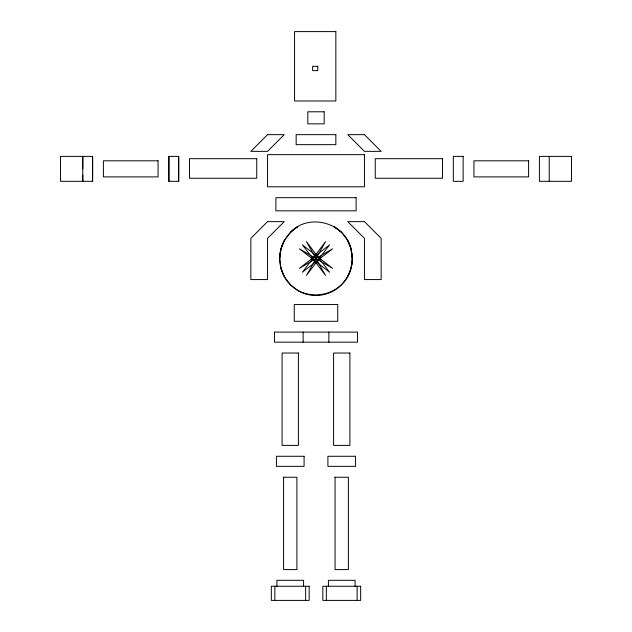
<?xml version="1.0" encoding="UTF-8"?>
<svg xmlns="http://www.w3.org/2000/svg" width="632" height="632" viewBox="0 0 632 632"><rect width="100%" height="100%" fill="white"/><g stroke="black" fill="none" stroke-linecap="round" stroke-linejoin="round"><path stroke-width="0.95" d="M82.776 168.815L82.784 156.381L82.776 181.313L82.776 175.056M92.604 181.313L92.604 156.381L60.522 156.381L60.53 181.313L92.604 181.313L92.604 156.381M168.863 156.381L168.863 181.313L178.682 181.313L178.69 180.902L178.682 156.381L168.863 156.381L168.863 181.313M290.325 232.45L290.325 232.434C308.724 212.486 345.119 222.646 351.06 248.961L352.293 258.559C352.079 271.476 345.19 283.784 334.146 290.538A35.787 35.787 0 0 1 297.846 290.538L290.333 284.669L284.558 277.021L280.932 268.11L279.7 258.559L280.932 248.961L284.558 240.065L290.325 232.45L297.846 226.58C286.873 233.382 279.889 245.556 279.7 258.496L279.7 258.528M280.932 268.039C292.229 309.016 351.866 300.856 352.293 258.559L351.06 248.961M315.984 258.614L306.441 275.433L329.572 244.876L299.465 268.292L315.992 258.528L332.527 268.292L302.42 244.868L325.551 275.433L315.992 258.528M316.316 258.314L332.527 248.826L302.42 272.242L325.551 241.677L315.992 258.448L306.441 241.677L329.572 272.242L299.465 248.818L315.929 258.559M283.247 477.239L296.914 477.239L296.914 569.598L283.586 569.598L283.586 477.239M334.739 477.239L348.398 477.239L348.398 569.598L335.071 569.598L335.071 477.239M341.667 232.45L334.146 226.572L341.667 232.45L347.434 240.097L351.06 249M178.682 156.381L178.682 181.313M82.776 180.886L82.784 181.313M549.224 156.381L549.224 181.313M357.127 586.251L357.127 600.4M355.065 586.251L355.065 580.302L328.403 580.302L328.403 586.251M328.861 332.1L328.861 342.165M326.341 586.251L326.341 600.4M305.643 586.251L305.643 600.4M303.581 586.251L303.581 580.302L276.919 580.302L276.919 586.251M303.123 332.1L303.123 342.165M274.857 586.251L274.857 600.4M284.566 276.935A37.351 37.351 0 0 1 284.566 240.065M347.426 240.065A37.351 37.351 0 0 1 347.426 276.935M274.493 332.1L274.454 342.165L357.53 342.165L357.491 332.1L274.493 332.1M267.549 134.663L250.857 151.356L267.549 151.356L284.242 134.663L267.549 134.663M267.549 221.635L250.857 238.327L250.857 279.565L267.549 279.565L267.549 238.327L284.242 221.635L267.549 221.635M335.845 31.6L294.559 31.6L294.559 100.978L335.845 100.978L335.845 31.6M317.785 66.289L312.627 66.289L312.627 70.626L317.785 70.626L317.785 66.289M324.184 111.785L307.816 111.785L307.816 123.856L324.184 123.856L324.184 111.785M335.845 134.663L296.155 134.663L296.155 144.657L335.845 144.657L335.845 134.663M364.451 134.663L347.758 134.663L364.451 151.356L381.143 151.356L364.451 134.663M364.451 154.658L267.549 154.658L267.549 186.796L364.451 186.796L364.451 154.658M463.138 156.381L453.318 156.381L453.318 181.313L463.138 181.313L463.138 156.381M571.478 156.381L539.404 156.381L539.404 181.313L571.478 181.313L571.478 156.381M256.758 158.672L189.482 158.672L189.482 178.256L256.758 178.256L256.75 158.672M442.519 158.672L375.25 158.672L375.25 178.256L442.519 178.256L442.519 158.672M158.063 160.812L103.403 160.812L103.403 176.881L158.063 176.881L158.063 160.812M528.605 160.812L473.937 160.812L473.937 176.881L528.605 176.881L528.605 160.812M356.1 197.682L275.9 197.682L275.9 210.835L356.1 210.835L356.1 197.682M364.451 221.635L347.758 221.635L364.451 238.327L364.451 279.565L381.143 279.565L381.143 238.327L364.451 221.635M337.733 304.545L294.267 304.545L294.267 321.301L337.733 321.301L337.733 304.545M298.407 353.035L282.085 353.035L282.085 445.402L298.407 445.402L298.407 353.035M349.899 353.035L333.578 353.035L333.578 445.402L349.899 445.402L349.899 353.035M304.079 456.272L276.421 456.272L276.421 466.337L304.079 466.337L304.079 456.272M355.571 456.272L327.905 456.272L327.905 466.337L355.571 466.337L355.571 456.272M309.167 586.251L271.325 586.251L271.325 600.4L309.167 600.4L309.167 586.251M360.659 586.251L322.818 586.251L322.818 600.4L360.659 600.4L360.659 586.251"/></g></svg>
